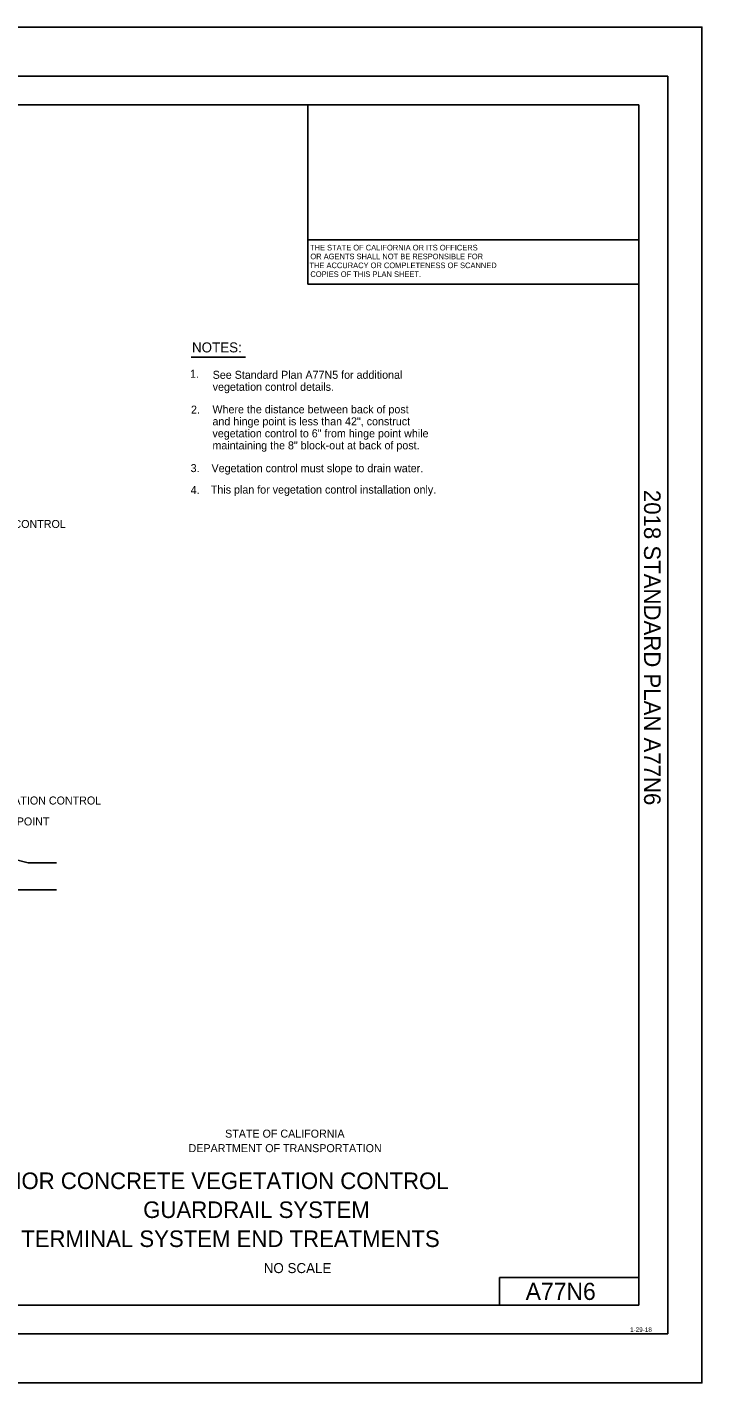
# Model space of a CAD drawing. Extents: x -893 to 867, y -474 to 712.
# Drawn here: x 276 to 867, y -474 to 712 of the extents above; entities that cross this region are included whole.
import ezdxf

# ---------------------------------------------------------------- set-up
doc = ezdxf.new("R2010")
doc.units = 0
for name, color, linetype in [('10 Sheet Format', 7, 'Continuous'), ('57 Undefined', 7, 'Continuous'), ('60 Nongeo Data', 7, 'Continuous')]:
    doc.layers.add(name, color=color, linetype=linetype)

msp = doc.modelspace()

# ---------------------------------------------------------------- linework, layer by layer
at = {"layer": '10 Sheet Format'}
for p, q in [((-813.5, 644), (811.5, 644)), ((521.6, 487.1), (521.6, 644)), ((811.5, -406), (811.5, 644)), ((811.5, 525.9), (521.6, 525.9)), ((811.5, 487.1), (521.6, 487.1)), ((689.5, -406), (689.5, -382)), ((689.5, -382), (811.5, -382)), ((198.8, -406), (811.5, -406)), ((836.6, -431), (836.6, -431))]:
    msp.add_line(p, q, dxfattribs=at)
for points in [[(-893.5, -474), (866.5, -474), (866.5, 712), (-893.5, 712)], [(-863.4, 669), (836.6, 669), (836.6, -431), (-863.4, -431)], [(-863.4, 669), (836.6, 669), (836.6, -431), (-863.4, -431)]]:
    msp.add_lwpolyline(points, close=True, dxfattribs=at)
at = {"layer": '57 Undefined'}
msp.add_line((419.7, 423.3), (467.2, 423.3), dxfattribs=at)
at = {"layer": '60 Nongeo Data'}
for p, q in [((811.5, 644), (811.5, 644)), ((77.6, 29.8), (277, -19)), ((277, -19), (301.7, -19)), ((-333, -42.6), (301.7, -42.6))]:
    msp.add_line(p, q, dxfattribs=at)

# ---------------------------------------------------------------- texts
at = {"layer": '10 Sheet Format'}
for s, height, p in [('THE STATE OF CALIFORNIA OR ITS OFFICERS', 4.9, (523.6, 516.6)), ('OR AGENTS SHALL NOT BE RESPONSIBLE FOR', 4.9, (523.9, 508.9)), ('THE ACCURACY OR COMPLETENESS OF SCANNED', 4.9, (523.1, 501.1)), ('COPIES OF THIS PLAN SHEET.', 4.9, (523.9, 493.4)), ('STATE OF CALIFORNIA', 7, (449.3, -259.5)), ('DEPARTMENT OF TRANSPORTATION', 7, (417.3, -272.2)), ('MINOR CONCRETE VEGETATION CONTROL', 14.5, (235.5, -304.5)), ('GUARDRAIL SYSTEM', 14.5, (377.6, -329.8)), ('FOR TERMINAL SYSTEM END TREATMENTS', 14.5, (224.5, -355.2)), ('NO SCALE', 8.75, (483.1, -378)), ('A77N6', 15, (712.3, -401.5)), ('1-29-18', 4, (803.7, -429.5))]:
    msp.add_text(s, height=height, dxfattribs=at).set_placement(p)
msp.add_text('2018 STANDARD PLAN A77N6', height=14.5, rotation=270, dxfattribs=at).set_placement((815.9, 307.1))
at = {"layer": '57 Undefined'}
for s, height, p in [('NOTES:', 8.75, (420.3, 427.4)), ('1.', 7, (418.6, 405.2)), ('See Standard Plan A77N5 for additional', 7, (438.4, 404.3)), ('vegetation control details.', 7, (438.4, 393.8)), ('2.', 7, (419.4, 373.8)), ('Where the distance between back of post', 7, (438.2, 374.1)), ('and hinge point is less than 42", construct', 7, (438.2, 363.6)), ('vegetation control to 6" from hinge point while', 7, (438.2, 353.1)), ('maintaining the 8" block-out at back of post.', 7, (438.2, 342.6)), ('3.', 7, (419.1, 322.7)), ('Vegetation control must slope to drain water.', 7, (437.4, 322.6)), ('4.', 7, (419.1, 303.5)), ('This plan for vegetation control installation only.', 7, (436.8, 303.9)), ('EDGE OF VEGETATION CONTROL', 7, (156.4, 273.8)), ('EDGE OF VEGETATION CONTROL', 7, (187.4, 31.9)), ('HINGE POINT', 7, (234.7, 13.6))]:
    msp.add_text(s, height=height, dxfattribs=at).set_placement(p)

doc.saveas('drawing.dxf')
